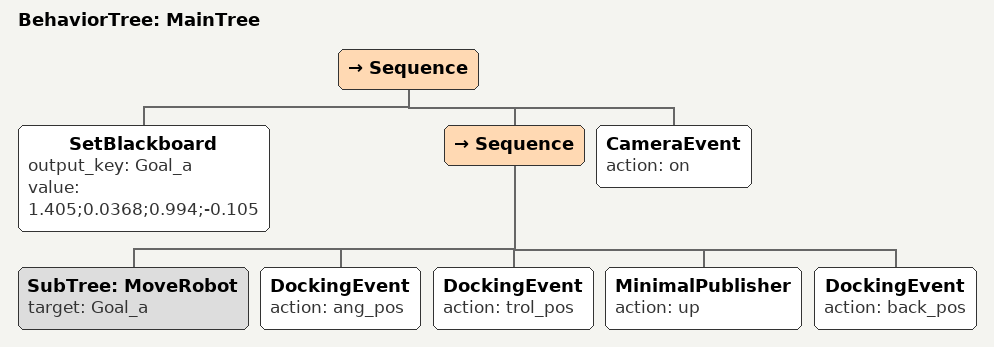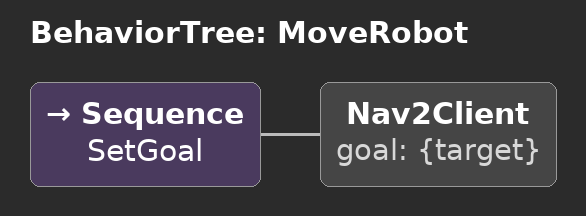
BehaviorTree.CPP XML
<root main_tree_to_execute = "MainTree">
    <BehaviorTree ID="MainTree">
        <Sequence>
            <!--The goal value="position-x;position-y;orientaion-z;orientation-w"-->
            <SetBlackboard output_key="Goal_a" value="1.405;0.0368;0.994;-0.105" />
            <Sequence>
                <SubTree ID="MoveRobot" target="Goal_a" />
                <DockingEvent action="ang_pos"/>
                <DockingEvent action="trol_pos"/>
                <MinimalPublisher action="up"/>
                <DockingEvent action="back_pos"/>
            </Sequence>
            <CameraEvent action="on"/>
        </Sequence>
    </BehaviorTree>

    <BehaviorTree ID="MoveRobot">
        <Sequence name="SetGoal">
            <Nav2Client goal="{target}" />
        </Sequence>
    </BehaviorTree>
</root>
